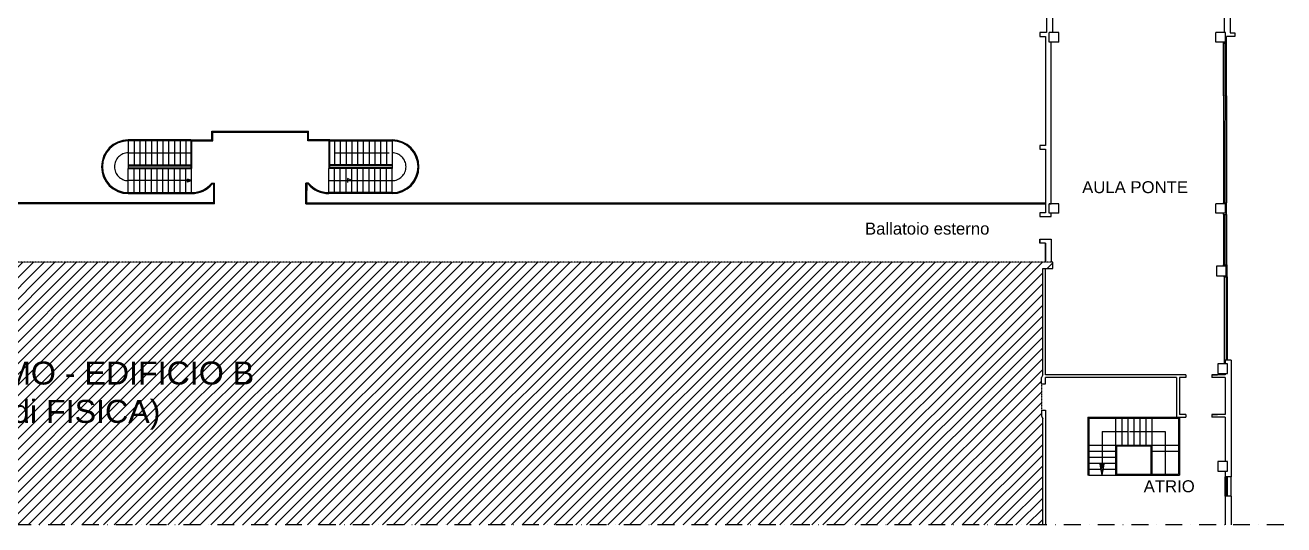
# Model space of a CAD drawing. Header units: millimetres. Extents: x 1523 to 2870, y 1212 to 1902.
# Drawn here: x 2205 to 2870, y 1237 to 1501 of the extents above; entities that cross this region are included whole.
import ezdxf

# ---------------------------------------------------------------- set-up
doc = ezdxf.new("R2010")
doc.units = ezdxf.units.MM
for name, pattern in [('CONTINUA', [0]), ('DASHED', [0.75, 0.5, -0.25]), ('TRATTEGGIATA2', [0.375, 0.25, -0.125]), ('TRATTOPUNTO', [25.4, 12.7, -6.35, 0, -6.35])]:
    doc.linetypes.add(name, pattern=pattern)
for name, color, linetype in [('PROIEZIONI', 4, 'CONTINUA'), ('RETINI', 8, 'Continuous'), ('SEZIONI', 7, 'Continuous'), ('TESTO', 7, 'Continuous')]:
    doc.layers.add(name, color=color, linetype=linetype)
doc.styles.add('Arial', font='Arial.ttf')

# ---------------------------------------------------------------- blocks, each defined once
blk = doc.blocks.new('*X7')
at = {"color": 0}
for p, q in [((171475, 81142, 2900), (171502, 81169, 2900)), ((171488, 81067, 2900), (171590, 81169, 2900)), ((171495, 81029, 2900), (171634, 81169, 2900)), ((171508, 80954, 2900), (171663, 81109, 2900)), ((171515, 80917, 2900), (171653, 81055, 2900)), ((171528, 80841, 2900), (171633, 80947, 2900)), ((171534, 80804, 2900), (171623, 80893, 2900)), ((171548, 80729, 2900), (171604, 80785, 2900)), ((171554, 80691, 2900), (171594, 80731, 2900)), ((171567, 80616, 2900), (171574, 80622, 2900))]:
    blk.add_line(p, q, dxfattribs=at)

msp = doc.modelspace()

# ---------------------------------------------------------------- hatches: boundary and pattern name
at = {"layer": 'PROIEZIONI'}
h = msp.add_hatch(color=256, dxfattribs=at)
h.paths.add_polyline_path([(2292.78, 1418.86), (2292.78, 1418.86), (2290.66, 1418.86), (2290.66, 1419.68)])
h.paths.add_polyline_path([(2292.78, 1418.86), (2290.66, 1418.04), (2290.66, 1418.86)])
at = {"layer": 'RETINI'}
h = msp.add_hatch(dxfattribs=at)
h.set_pattern_fill('ANSI31', color=256, scale=1.262626)
h.set_pattern_definition([(45, (-379407.6864, 540558.2077), (-2.834676842, 2.834676842), [])])
h.paths.add_polyline_path([(1543.34, 1375.7), (1543.34, 1236.9), (2742.23, 1236.9), (2742.23, 1292.98), (2741.6, 1294.5), (2741.6, 1297.61), (2741.6, 1311.42), (2741.6, 1314.76), (2742.23, 1316.28), (2742.23, 1372.46), (2747.6, 1372.46), (2747.6, 1375.7)])

# ---------------------------------------------------------------- linework, layer by layer
at = {"layer": 'PROIEZIONI', "ltscale": 0.5}
for p, q in [((2837.69, 1463.77), (2837.69, 1491.51)), ((2838.49, 1463.77), (2838.49, 1491.51)), ((2839.29, 1463.77), (2839.29, 1491.51)), ((2837.69, 1463.77), (2837.66, 1437.58)), ((2838.49, 1463.77), (2838.46, 1437.58)), ((2839.29, 1463.77), (2839.26, 1437.58)), ((2837.66, 1437.58), (2837.66, 1407.2)), ((2838.46, 1437.58), (2838.46, 1407.2)), ((2839.26, 1437.58), (2839.26, 1407.2)), ((2837.66, 1401), (2837.66, 1374.27)), ((2838.46, 1401), (2838.46, 1374.27)), ((2839.26, 1401), (2839.26, 1374.27)), ((2837.99, 1368.07), (2837.99, 1322)), ((2839.09, 1368.07), (2839.09, 1324.03)), ((2839.09, 1368.07), (2839.09, 1324.03)), ((2839.09, 1368.07), (2839.09, 1324.03)), ((2839.59, 1368.07), (2839.59, 1324.03)), ((2839.59, 1368.07), (2839.59, 1324.03)), ((2839.59, 1368.07), (2839.59, 1324.03))]:
    msp.add_line(p, q, dxfattribs=at)
at = {"layer": 'PROIEZIONI'}
for p, q in [((2303.41, 1441.21), (2303.41, 1445.06)), ((2303.41, 1445.06), (2354.58, 1445.06)), ((2303.41, 1441.21), (2303.41, 1445.06)), ((2303.41, 1440.39), (2303.41, 1445.06)), ((2303.41, 1440.39), (2303.41, 1445.06)), ((2303.92, 1439.88), (2303.92, 1444.55)), ((2303.92, 1444.55), (2354.07, 1444.55)), ((2303.92, 1439.88), (2303.92, 1444.55)), ((2303.92, 1439.88), (2303.92, 1444.55)), ((2354.07, 1439.88), (2354.07, 1444.55)), ((2354.07, 1439.88), (2354.07, 1444.55)), ((2354.58, 1440.39), (2354.58, 1445.06)), ((2292.27, 1440.39), (2259.34, 1440.39)), ((2292.27, 1439.88), (2259.34, 1439.88)), ((2259.34, 1439.88), (2259.34, 1427.22)), ((2262.38, 1439.88), (2262.38, 1427.22)), ((2265.42, 1439.88), (2265.42, 1427.22)), ((2268.46, 1439.88), (2268.46, 1427.22)), ((2271.5, 1439.88), (2271.5, 1427.22)), ((2274.54, 1439.88), (2274.54, 1427.22)), ((2277.58, 1439.88), (2277.58, 1427.22)), ((2280.62, 1439.88), (2280.62, 1427.22)), ((2283.66, 1439.88), (2283.66, 1427.22)), ((2286.7, 1439.88), (2286.7, 1427.22)), ((2289.74, 1439.88), (2289.74, 1427.22)), ((2292.27, 1440.39), (2303.41, 1440.39)), ((2292.27, 1440.39), (2292.27, 1425.19)), ((2292.78, 1439.88), (2303.92, 1439.88)), ((2292.78, 1439.88), (2292.78, 1425.19)), ((2365.21, 1439.88), (2354.07, 1439.88)), ((2365.72, 1440.39), (2354.58, 1440.39)), ((2365.21, 1439.88), (2365.21, 1427.22)), ((2365.72, 1440.39), (2398.65, 1440.39)), ((2365.72, 1425.7), (2365.72, 1440.39)), ((2365.72, 1439.88), (2398.65, 1439.88)), ((2368.25, 1439.88), (2368.25, 1427.22)), ((2371.29, 1439.88), (2371.29, 1427.22)), ((2374.33, 1439.88), (2374.33, 1427.22)), ((2377.37, 1439.88), (2377.37, 1427.22)), ((2380.41, 1439.88), (2380.41, 1427.22)), ((2383.45, 1439.88), (2383.45, 1427.22)), ((2386.49, 1439.88), (2386.49, 1427.22)), ((2389.53, 1439.88), (2389.53, 1427.22)), ((2392.57, 1439.88), (2392.57, 1427.22)), ((2395.61, 1439.88), (2395.61, 1427.22)), ((2398.65, 1439.88), (2398.65, 1427.22)), ((2259.34, 1427.22), (2259.34, 1425.19)), ((2259.34, 1427.22), (2292.27, 1427.22)), ((2259.34, 1426.71), (2292.27, 1426.71)), ((2259.34, 1425.7), (2267.19, 1425.7)), ((2259.34, 1425.19), (2267.55, 1425.19)), ((2259.34, 1412.53), (2259.34, 1425.19)), ((2262.38, 1412.53), (2262.38, 1425.19)), ((2265.42, 1412.53), (2265.42, 1425.19)), ((2266.62, 1425.19), (2292.27, 1425.19)), ((2267.19, 1425.7), (2292.27, 1425.7)), ((2268.46, 1412.53), (2268.46, 1425.19)), ((2271.5, 1419.7), (2271.5, 1425.19)), ((2274.54, 1415.48), (2274.54, 1425.19)), ((2277.58, 1412.53), (2277.58, 1425.19)), ((2280.62, 1412.53), (2280.62, 1425.19)), ((2283.66, 1412.53), (2283.66, 1425.19)), ((2286.7, 1412.53), (2286.7, 1425.19)), ((2289.74, 1412.53), (2289.74, 1425.19)), ((2292.78, 1425.19), (2292.27, 1425.19)), ((2292.78, 1412.53), (2292.78, 1425.19)), ((2365.21, 1427.22), (2365.21, 1425.19)), ((2365.21, 1412.53), (2365.21, 1425.19)), ((2365.72, 1425.19), (2365.21, 1425.19)), ((2380.41, 1427.22), (2365.72, 1427.22)), ((2398.65, 1426.71), (2365.72, 1426.71)), ((2380.05, 1425.7), (2365.72, 1425.7)), ((2380.41, 1425.19), (2365.72, 1425.19)), ((2368.25, 1412.53), (2368.25, 1425.19)), ((2371.29, 1412.53), (2371.29, 1425.19)), ((2374.33, 1412.53), (2374.33, 1425.19)), ((2377.37, 1412.53), (2377.37, 1425.19)), ((2398.65, 1425.7), (2380.05, 1425.7)), ((2398.65, 1427.22), (2380.41, 1427.22)), ((2398.65, 1425.19), (2380.41, 1425.19)), ((2380.41, 1412.53), (2380.41, 1425.19)), ((2383.45, 1420.97), (2383.45, 1425.19)), ((2386.49, 1416.75), (2386.49, 1425.19)), ((2389.53, 1412.53), (2389.53, 1425.19)), ((2392.57, 1412.53), (2392.57, 1425.19)), ((2395.61, 1412.53), (2395.61, 1425.19)), ((2398.65, 1427.22), (2398.65, 1425.19)), ((2398.65, 1412.53), (2398.65, 1425.19)), ((2271.5, 1412.53), (2271.5, 1419.7)), ((2292.78, 1418.86), (2290.66, 1419.68)), ((2290.66, 1418.04), (2290.66, 1419.68)), ((2292.78, 1418.86), (2290.66, 1418.04)), ((2303.41, 1417.61), (2304.93, 1417.61)), ((2303.65, 1417.1), (2304.43, 1417.1)), ((2304.43, 1407.1), (2304.43, 1417.1)), ((2304.93, 1406.6), (2304.93, 1417.61)), ((2353.06, 1406.6), (2353.06, 1417.61)), ((2354.58, 1417.61), (2353.06, 1417.61)), ((2353.56, 1407.1), (2353.56, 1417.1)), ((2353.56, 1417.1), (2353.56, 1413.65)), ((2354.34, 1417.1), (2353.56, 1417.1)), ((2375.07, 1420), (2375.07, 1417.88)), ((2377.37, 1418.86), (2375.07, 1420)), ((2383.45, 1412.53), (2383.45, 1420.97)), ((2386.49, 1412.53), (2386.49, 1416.75)), ((2259.34, 1412.53), (2276.67, 1412.53)), ((2259.34, 1412.02), (2277.03, 1412.02)), ((2274.54, 1412.53), (2274.54, 1415.48)), ((2276.67, 1412.53), (2292.78, 1412.53)), ((2277.03, 1412.02), (2292.78, 1412.02)), ((2292.78, 1412.53), (2292.78, 1412.02)), ((2389.53, 1412.53), (2365.21, 1412.53)), ((2365.21, 1412.53), (2365.21, 1412.02)), ((2389.89, 1412.02), (2365.21, 1412.02)), ((2398.65, 1412.53), (2389.53, 1412.53)), ((2398.65, 1412.02), (2389.89, 1412.02)), ((2304.93, 1406.6), (1869.52, 1406.6)), ((2304.43, 1407.1), (1870.03, 1407.1)), ((2361.61, 1406.6), (2353.06, 1406.6)), ((2353.06, 1406.6), (2743.67, 1406.6)), ((2353.56, 1407.1), (2743.67, 1407.1)), ((2766.04, 1293.79), (2817.73, 1293.79)), ((2766.04, 1293.79), (2766.04, 1263.25)), ((2766.55, 1293.28), (2813.96, 1293.28)), ((2766.55, 1293.28), (2766.55, 1263.25)), ((2780.73, 1293.28), (2780.73, 1279.1)), ((2783.92, 1293.28), (2783.92, 1282.66)), ((2787.09, 1293.28), (2787.09, 1286.2)), ((2790.26, 1293.28), (2790.26, 1289.74)), ((2790.26, 1289.74), (2790.26, 1279.1)), ((2793.44, 1293.28), (2793.44, 1279.1)), ((2796.61, 1293.28), (2796.61, 1279.1)), ((2799.78, 1293.28), (2799.78, 1263.75)), ((2813.96, 1293.28), (2813.96, 1263.75)), ((2814.47, 1293.79), (2814.47, 1263.25)), ((2787.09, 1286.2), (2787.09, 1279.1)), ((2766.55, 1279.1), (2780.73, 1279.1)), ((2780.73, 1279.1), (2813.96, 1279.1)), ((2780.73, 1279.1), (2780.73, 1263.75)), ((2781.24, 1278.59), (2799.27, 1278.59)), ((2781.24, 1278.59), (2781.24, 1263.75)), ((2783.92, 1282.66), (2783.92, 1279.1)), ((2799.27, 1278.59), (2799.27, 1263.75)), ((2766.55, 1275.93), (2780.73, 1275.93)), ((2766.55, 1272.76), (2780.73, 1272.76)), ((2766.55, 1269.59), (2780.73, 1269.59)), ((2799.78, 1275.93), (2813.96, 1275.93)), ((2766.55, 1263.25), (2766.04, 1263.25)), ((2766.55, 1266.42), (2773.08, 1266.42)), ((2766.55, 1263.25), (2780.73, 1263.25)), ((2774.69, 1269.01), (2772.63, 1269.01)), ((2773.64, 1263.25), (2772.63, 1269.01)), ((2773.64, 1263.25), (2774.69, 1269.01)), ((2774.22, 1266.42), (2780.73, 1266.42)), ((2780.73, 1263.75), (2813.96, 1263.75)), ((2780.73, 1263.75), (2780.73, 1263.25)), ((2780.73, 1263.25), (2814.47, 1263.25)), ((2838.58, 1252.1), (2838.58, 1262.23)), ((2839.09, 1262.23), (2839.09, 1252.1)), ((2839.59, 1262.23), (2839.59, 1252.1)), ((2841.82, 1252.1), (2841.82, 1262.23))]:
    msp.add_line(p, q, dxfattribs=at)
at = {"layer": 'PROIEZIONI', "linetype": 'DASHED', "ltscale": 400000}
for p, q in [((2259.34, 1433.55), (2292.78, 1433.55)), ((2368.19, 1433.55), (2397.1, 1433.55)), ((2292.78, 1418.86), (2259.34, 1418.86)), ((2365.21, 1418.86), (2398.65, 1418.86)), ((2773.64, 1286.19), (2787.08, 1286.19)), ((2773.64, 1286.19), (2773.64, 1269.01)), ((2788.08, 1286.19), (2806.87, 1286.19)), ((2806.87, 1286.19), (2806.87, 1263.75))]:
    msp.add_line(p, q, dxfattribs=at)
at = {"layer": 'PROIEZIONI'}
for centre, radius, start, end in [((2259.34, 1426.2), 14.18, 90, 270), ((2259.34, 1426.2), 13.68, 90, 270), ((2398.65, 1426.2), 14.18, 270, 90), ((2398.65, 1426.2), 13.68, 270, 90), ((2292.78, 1426.2), 13.68, 270, 321.05756), ((2292.78, 1426.2), 14.18, 270, 320.07339), ((2365.21, 1426.2), 14.18, 219.92661, 270), ((2365.21, 1426.2), 13.68, 218.94244, 270)]:
    msp.add_arc(centre, radius, start, end, dxfattribs=at)
at = {"layer": 'PROIEZIONI', "linetype": 'DASHED', "ltscale": 400000}
for centre, start, end in [((2259.34, 1426.2), 90, 270), ((2398.65, 1426.2), 270, 90)]:
    msp.add_arc(centre, 7.34, start, end, dxfattribs=at)
at = {"layer": 'SEZIONI', "ltscale": 0.5}
for p, q in [((2747.42, 1585.21), (2747.42, 1497.11)), ((2744.29, 1515.11), (2744.29, 1497.11)), ((2838.28, 1497.11), (2838.27, 1513.11)), ((2841.27, 1513.11), (2841.28, 1497.08)), ((2838.69, 1497.11), (2833.69, 1497.11)), ((2833.69, 1492.11), (2833.69, 1497.11)), ((2838.69, 1497.11), (2833.69, 1497.11)), ((2833.69, 1492.11), (2833.69, 1497.11)), ((2838.69, 1497.11), (2837.68, 1497.11)), ((2838.69, 1497.11), (2837.68, 1497.11)), ((2838.69, 1492.11), (2838.69, 1497.11)), ((2838.69, 1495.08), (2838.69, 1497.11)), ((2838.69, 1492.11), (2838.69, 1497.11)), ((2838.69, 1495.08), (2838.69, 1497.11)), ((2841.28, 1497.08), (2843.68, 1497.08)), ((2841.28, 1497.08), (2843.68, 1497.08)), ((2843.68, 1497.08), (2843.68, 1495.08)), ((2843.68, 1497.08), (2843.68, 1495.08)), ((2838.69, 1492.11), (2833.69, 1492.11)), ((2838.69, 1492.11), (2833.69, 1492.11)), ((2843.68, 1495.08), (2839.29, 1495.08)), ((2843.68, 1495.08), (2839.29, 1495.08))]:
    msp.add_line(p, q, dxfattribs=at)
at = {"layer": 'SEZIONI'}
for p, q in [((2743.69, 1497.11), (2740.69, 1497.11)), ((2740.69, 1497.11), (2740.69, 1495.11)), ((2744.29, 1497.11), (2740.69, 1497.11)), ((2740.69, 1497.11), (2740.69, 1495.11)), ((2745.69, 1492.11), (2745.69, 1497.11)), ((2750.69, 1497.11), (2745.69, 1497.11)), ((2745.69, 1492.11), (2745.69, 1497.11)), ((2750.69, 1497.11), (2745.69, 1497.11)), ((2750.69, 1492.11), (2750.69, 1497.11)), ((2750.69, 1492.11), (2750.69, 1497.11)), ((2740.69, 1495.11), (2743.69, 1495.11)), ((2740.69, 1495.11), (2743.69, 1495.11)), ((2743.69, 1495.11), (2743.68, 1437.48)), ((2750.69, 1492.11), (2745.69, 1492.11)), ((2750.69, 1492.11), (2745.69, 1492.11)), ((2746.69, 1437.48), (2746.69, 1492.11)), ((2740.69, 1437.48), (2740.69, 1435.48)), ((2743.7, 1437.48), (2740.69, 1437.48)), ((2746.69, 1406.6), (2746.69, 1437.48)), ((2746.69, 1437.48), (2746.69, 1437.48)), ((2740.69, 1435.48), (2743.69, 1435.48)), ((2743.68, 1435.48), (2743.67, 1401.86)), ((2743.69, 1435.48), (2743.67, 1401.86)), ((2745.66, 1401.6), (2745.66, 1406.6)), ((2745.66, 1406.6), (2746.69, 1406.6)), ((2745.69, 1401.6), (2745.69, 1406.6)), ((2750.69, 1406.6), (2745.69, 1406.6)), ((2750.69, 1401.6), (2750.69, 1406.6)), ((2833.69, 1401.6), (2833.69, 1406.6)), ((2838.69, 1406.6), (2833.69, 1406.6)), ((2838.69, 1401.6), (2838.69, 1406.6)), ((2743.67, 1401.86), (2740.67, 1401.86)), ((2740.67, 1401.86), (2740.67, 1399.86)), ((2740.67, 1399.86), (2746.67, 1399.86)), ((2746.69, 1401.6), (2745.66, 1401.6)), ((2750.69, 1401.6), (2745.69, 1401.6)), ((2746.67, 1399.86), (2746.69, 1401.6)), ((2838.69, 1401.6), (2833.69, 1401.6)), ((2740.72, 1387.86), (2740.72, 1385.86)), ((2740.72, 1385.86), (2740.72, 1387.86)), ((2740.72, 1385.86), (2740.72, 1387.86)), ((2740.72, 1387.86), (2746.72, 1387.86)), ((2743.72, 1385.86), (2740.72, 1385.86)), ((2743.71, 1385.86), (2743.71, 1375.7)), ((2743.71, 1375.7), (2743.72, 1385.86)), ((2746.72, 1387.86), (2746.72, 1375.7)), ((2742.23, 1316.28), (2742.23, 1372.46)), ((2742.23, 1372.46), (2747.6, 1372.46)), ((2743.75, 1316.28), (2743.75, 1372.46)), ((2747.6, 1372.46), (2747.6, 1375.7)), ((2834.02, 1373.67), (2834.02, 1368.61)), ((2839.09, 1373.67), (2834.02, 1373.67)), ((2834.02, 1373.67), (2834.02, 1368.61)), ((2839.09, 1373.67), (2834.02, 1373.67)), ((2834.02, 1373.67), (2834.02, 1368.61)), ((2839.09, 1373.67), (2834.02, 1373.67)), ((2839.09, 1368.61), (2839.09, 1373.67)), ((2839.09, 1368.61), (2839.09, 1373.67)), ((2839.09, 1368.61), (2839.09, 1373.67)), ((2834.02, 1368.61), (2839.09, 1368.61)), ((2834.02, 1368.61), (2839.09, 1368.61)), ((2834.02, 1368.61), (2839.09, 1368.61)), ((2838.58, 1324.03), (2838.58, 1322)), ((2841.82, 1324.03), (2838.58, 1324.03)), ((2838.58, 1324.03), (2838.58, 1322)), ((2841.82, 1324.03), (2838.58, 1324.03)), ((2838.58, 1324.03), (2838.58, 1322)), ((2841.82, 1324.03), (2838.58, 1324.03)), ((2841.82, 1324.03), (2841.82, 1262.23)), ((2817.73, 1316.28), (2743.75, 1316.28)), ((2838.58, 1316.28), (2831.54, 1316.28)), ((2831.54, 1316.28), (2834.53, 1316.28)), ((2838.58, 1316.28), (2831.54, 1316.28)), ((2831.54, 1316.28), (2834.53, 1316.28)), ((2838.58, 1316.28), (2831.54, 1316.28)), ((2831.54, 1316.28), (2834.53, 1316.28)), ((2834.73, 1322), (2834.73, 1316.94)), ((2839.79, 1322), (2834.73, 1322)), ((2834.73, 1322), (2834.73, 1316.94)), ((2839.79, 1322), (2834.73, 1322)), ((2834.73, 1322), (2834.73, 1316.94)), ((2839.79, 1322), (2834.73, 1322)), ((2834.73, 1316.94), (2839.79, 1316.94)), ((2834.73, 1316.94), (2839.79, 1316.94)), ((2834.73, 1316.94), (2839.79, 1316.94)), ((2838.58, 1316.94), (2838.58, 1316.28)), ((2838.58, 1316.94), (2838.58, 1316.28)), ((2839.79, 1316.94), (2839.79, 1322)), ((2839.79, 1316.94), (2839.79, 1322)), ((2839.79, 1316.94), (2839.79, 1322)), ((2741.6, 1311.42), (2741.6, 1314.76)), ((2741.6, 1311.42), (2743.75, 1311.42)), ((2812.95, 1314.76), (2743.75, 1314.76)), ((2743.75, 1311.42), (2743.75, 1314.76)), ((2812.95, 1314.76), (2812.95, 1293.79)), ((2817.73, 1314.76), (2814.47, 1314.76)), ((2817.73, 1314.76), (2814.47, 1314.76)), ((2814.47, 1314.76), (2814.47, 1295.31)), ((2817.73, 1314.76), (2814.47, 1314.76)), ((2838.58, 1314.76), (2831.54, 1314.76)), ((2838.58, 1314.76), (2831.54, 1314.76)), ((2838.58, 1314.76), (2831.54, 1314.76)), ((2838.58, 1314.76), (2838.58, 1295.31)), ((2741.6, 1297.61), (2741.6, 1294.5)), ((2741.6, 1297.61), (2743.75, 1297.61)), ((2743.75, 1297.61), (2743.75, 1294.5)), ((2742.23, 1236.9), (2742.23, 1292.98)), ((2743.75, 1294.5), (2743.75, 1236.9)), ((2817.73, 1295.31), (2814.47, 1295.31)), ((2838.58, 1295.31), (2831.54, 1295.31)), ((2831.54, 1295.31), (2834.53, 1295.31)), ((2838.58, 1293.79), (2831.54, 1293.79)), ((2838.58, 1293.79), (2838.58, 1270.34)), ((2834.73, 1270.34), (2834.73, 1265.27)), ((2839.79, 1270.34), (2834.73, 1270.34)), ((2839.79, 1265.27), (2839.79, 1270.34)), ((2834.73, 1265.27), (2839.79, 1265.27)), ((2838.58, 1265.27), (2838.58, 1262.23)), ((2841.82, 1262.23), (2838.58, 1262.23)), ((2838.58, 1252.1), (2838.58, 1236.9)), ((2841.82, 1252.1), (2838.58, 1252.1)), ((2841.82, 1252.1), (2841.82, 1236.9))]:
    msp.add_line(p, q, dxfattribs=at)
at = {"layer": 'SEZIONI', "color": 0}
for p, q in [((2837.69, 1491.51), (2837.69, 1492.11)), ((2837.69, 1491.51), (2839.29, 1491.51)), ((2839.29, 1491.51), (2839.29, 1495.08)), ((2837.66, 1406.6), (2837.66, 1407.2)), ((2837.66, 1407.2), (2839.26, 1407.2)), ((2839.26, 1401), (2839.26, 1407.2)), ((2837.66, 1401), (2837.66, 1401.6)), ((2837.66, 1401), (2839.26, 1401)), ((2837.66, 1373.67), (2837.66, 1374.27)), ((2837.66, 1374.27), (2839.59, 1374.27)), ((2839.59, 1368.07), (2839.59, 1374.27)), ((2837.99, 1368.07), (2837.99, 1368.61)), ((2837.99, 1368.07), (2839.59, 1368.07)), ((2742.23, 1316.28), (2741.6, 1314.76)), ((2741.6, 1294.5), (2742.23, 1292.98))]:
    msp.add_line(p, q, dxfattribs=at)
at = {"layer": 'SEZIONI', "linetype": 'TRATTEGGIATA2', "ltscale": 0.5}
for p, q in [((2747.6, 1375.7), (1543.34, 1375.7)), ((2741.6, 1311.42), (2741.6, 1297.61))]:
    msp.add_line(p, q, dxfattribs=at)
at = {"layer": 'SEZIONI', "linetype": 'Continuous'}
for p, q in [((2817.73, 1316.28), (2817.73, 1314.76)), ((2817.73, 1316.28), (2817.73, 1314.76)), ((2817.73, 1316.28), (2817.73, 1314.76)), ((2831.54, 1316.28), (2831.54, 1314.76)), ((2831.54, 1316.28), (2831.54, 1314.76)), ((2831.54, 1316.28), (2831.54, 1314.76)), ((2817.73, 1295.31), (2817.73, 1293.79)), ((2831.54, 1295.31), (2831.54, 1293.79))]:
    msp.add_line(p, q, dxfattribs=at)
at = {"layer": 'SEZIONI', "color": 8, "linetype": 'TRATTOPUNTO', "ltscale": 0.7}
msp.add_line((2869.55, 1236.9), (1523.41, 1236.9), dxfattribs=at)

# ---------------------------------------------------------------- block references
at = {"layer": 'PROIEZIONI', "xscale": 0.01013095340026493, "yscale": 0.01013095340026493, "zscale": 0.01013095340026493}
msp.add_blockref('*X7', (1035.47, 446.69, -29.38), dxfattribs=at)

# ---------------------------------------------------------------- texts
at = {"layer": 'TESTO', "style": 'Arial'}
for s, height, p in [('AULA PONTE', 6.313, (2763.06, 1412.25)), ('Ballatoio esterno', 6.3131, (2648.38, 1390.35)), ('ATRIO', 6.313, (2795.55, 1254.15))]:
    msp.add_text(s, height=height, dxfattribs=at).set_placement(p)
at = {"layer": 'TESTO', "insert": (2183.81, 1323.24), "char_height": 12.1571, "width": 305.1645, "attachment_point": 2, "style": 'Arial'}
msp.add_mtext('PIANTA PIANO PRIMO - EDIFICIO B\\P(Dipartimento di FISICA)', dxfattribs=at)

doc.saveas('drawing.dxf')
